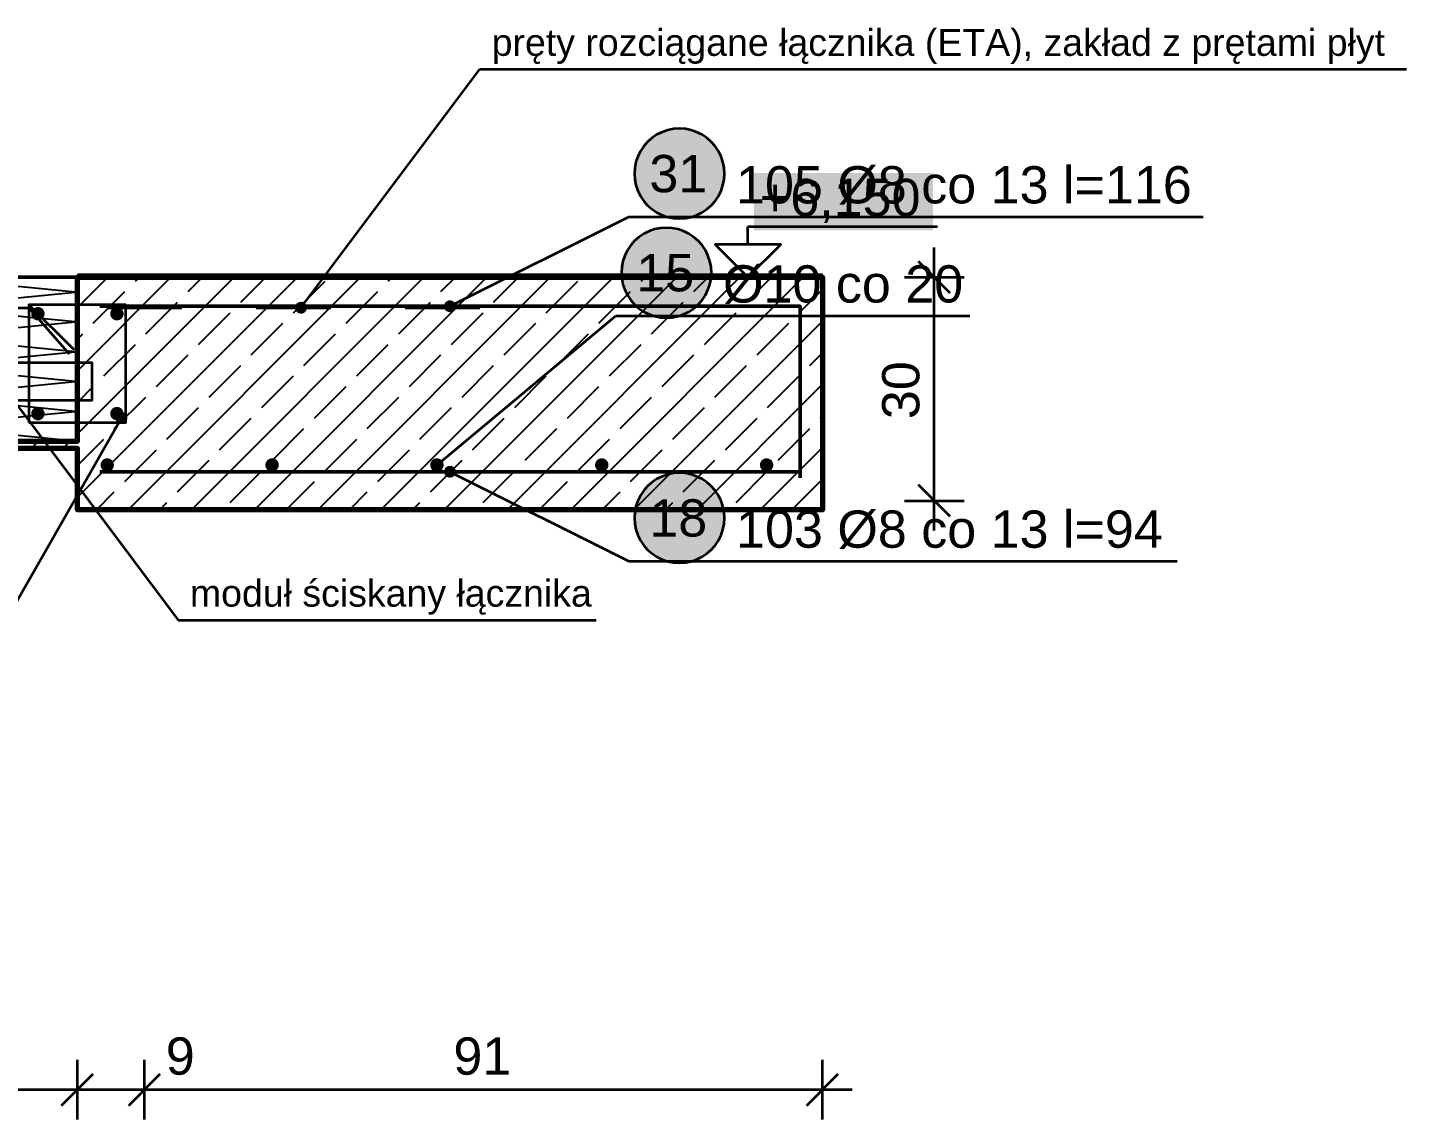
# Model space of a CAD drawing. Header units: metres. Extents: x -3.4 to 50.7, y 1.9 to 9.7.
# Drawn here: x 24.831 to 26.681, y 5.02 to 6.485 of the extents above; entities that cross this region are included whole.
import ezdxf

# ---------------------------------------------------------------- set-up
doc = ezdxf.new("R2010")
doc.units = ezdxf.units.M
doc.linetypes.add('HYDRO_OKNA', pattern=[4.5, 1.5, -3])
doc.linetypes.add('KRESKOWA', pattern=[5.25, 4.2, -1.05])
for name, color, linetype, lineweight in [('A-IZOL-WODNA', 5, 'Continuous', 100), ('A-KRESKOWANIE', 8, 'Continuous', 18), ('A-MASKA', 7, 'Continuous', 18), ('A-RZEDNE', 1, 'Continuous', 25), ('A-SCIANY-IZOL', 4, 'Continuous', 35), ('A-STROPY', 7, 'Continuous', 50), ('K-WYMIARY', 1, 'Continuous', 25), ('K-ZBROJENIE', 1, 'Continuous', 100), ('K-ZBROJENIE-OPIS', 2, 'Continuous', 25)]:
    doc.layers.add(name, color=color, linetype=linetype, lineweight=lineweight)
doc.styles.add('PL_ARIAL', font='arial.ttf')

msp = doc.modelspace()

# ---------------------------------------------------------------- hatches: boundary and pattern name
at = {"layer": 'A-MASKA', "true_color": 0xffffff}
msp.add_hatch(color=7, dxfattribs=at).paths.add_polyline_path([(25.8057, 6.213), (26.046, 6.213), (26.046, 6.29), (25.8057, 6.29)])
at = {"layer": 'K-ZBROJENIE', "true_color": 0x000000}
for points in [[(24.8537, 6.101), (24.8537, 6.1001), (24.8535, 6.0992), (24.8533, 6.0984), (24.853, 6.0976), (24.8526, 6.0968), (24.8522, 6.096), (24.8517, 6.0953), (24.8511, 6.0946), (24.8504, 6.094), (24.8497, 6.0935), (24.8489, 6.0931), (24.8481, 6.0927), (24.8473, 6.0924), (24.8465, 6.0922), (24.8456, 6.092), (24.8447, 6.092), (24.8438, 6.092), (24.8429, 6.0922), (24.8421, 6.0924), (24.8413, 6.0927), (24.8405, 6.0931), (24.8397, 6.0935), (24.839, 6.094), (24.8383, 6.0946), (24.8377, 6.0953), (24.8372, 6.096), (24.8368, 6.0968), (24.8364, 6.0976), (24.8361, 6.0984), (24.8359, 6.0992), (24.8357, 6.1001), (24.8357, 6.101), (24.8357, 6.1019), (24.8359, 6.1028), (24.8361, 6.1036), (24.8364, 6.1044), (24.8368, 6.1052), (24.8372, 6.106), (24.8377, 6.1067), (24.8383, 6.1074), (24.839, 6.108), (24.8397, 6.1085), (24.8405, 6.1089), (24.8413, 6.1093), (24.8421, 6.1096), (24.8429, 6.1098), (24.8438, 6.11), (24.8447, 6.11), (24.8456, 6.11), (24.8465, 6.1098), (24.8473, 6.1096), (24.8481, 6.1093), (24.8489, 6.1089), (24.8497, 6.1085), (24.8504, 6.108), (24.8511, 6.1074), (24.8517, 6.1067), (24.8522, 6.106), (24.8526, 6.1052), (24.853, 6.1044), (24.8533, 6.1036), (24.8535, 6.1028), (24.8537, 6.1019)], [(24.9597, 6.101), (24.9597, 6.1001), (24.9595, 6.0992), (24.9593, 6.0984), (24.959, 6.0976), (24.9586, 6.0968), (24.9582, 6.096), (24.9577, 6.0953), (24.9571, 6.0946), (24.9564, 6.094), (24.9557, 6.0935), (24.9549, 6.0931), (24.9541, 6.0927), (24.9533, 6.0924), (24.9525, 6.0922), (24.9516, 6.092), (24.9507, 6.092), (24.9498, 6.092), (24.9489, 6.0922), (24.9481, 6.0924), (24.9473, 6.0927), (24.9465, 6.0931), (24.9457, 6.0935), (24.945, 6.094), (24.9443, 6.0946), (24.9437, 6.0953), (24.9432, 6.096), (24.9428, 6.0968), (24.9424, 6.0976), (24.9421, 6.0984), (24.9419, 6.0992), (24.9417, 6.1001), (24.9417, 6.101), (24.9417, 6.1019), (24.9419, 6.1028), (24.9421, 6.1036), (24.9424, 6.1044), (24.9428, 6.1052), (24.9432, 6.106), (24.9437, 6.1067), (24.9443, 6.1074), (24.945, 6.108), (24.9457, 6.1085), (24.9465, 6.1089), (24.9473, 6.1093), (24.9481, 6.1096), (24.9489, 6.1098), (24.9498, 6.11), (24.9507, 6.11), (24.9516, 6.11), (24.9525, 6.1098), (24.9533, 6.1096), (24.9541, 6.1093), (24.9549, 6.1089), (24.9557, 6.1085), (24.9564, 6.108), (24.9571, 6.1074), (24.9577, 6.1067), (24.9582, 6.106), (24.9586, 6.1052), (24.959, 6.1044), (24.9593, 6.1036), (24.9595, 6.1028), (24.9597, 6.1019)], [(24.8537, 5.967), (24.8537, 5.9661), (24.8535, 5.9652), (24.8533, 5.9644), (24.853, 5.9636), (24.8526, 5.9628), (24.8522, 5.962), (24.8517, 5.9613), (24.8511, 5.9606), (24.8504, 5.96), (24.8497, 5.9595), (24.8489, 5.9591), (24.8481, 5.9587), (24.8473, 5.9584), (24.8465, 5.9582), (24.8456, 5.958), (24.8447, 5.958), (24.8438, 5.958), (24.8429, 5.9582), (24.8421, 5.9584), (24.8413, 5.9587), (24.8405, 5.9591), (24.8397, 5.9595), (24.839, 5.96), (24.8383, 5.9606), (24.8377, 5.9613), (24.8372, 5.962), (24.8368, 5.9628), (24.8364, 5.9636), (24.8361, 5.9644), (24.8359, 5.9652), (24.8357, 5.9661), (24.8357, 5.967), (24.8357, 5.9679), (24.8359, 5.9688), (24.8361, 5.9696), (24.8364, 5.9704), (24.8368, 5.9712), (24.8372, 5.972), (24.8377, 5.9727), (24.8383, 5.9734), (24.839, 5.974), (24.8397, 5.9745), (24.8405, 5.9749), (24.8413, 5.9753), (24.8421, 5.9756), (24.8429, 5.9758), (24.8438, 5.976), (24.8447, 5.976), (24.8456, 5.976), (24.8465, 5.9758), (24.8473, 5.9756), (24.8481, 5.9753), (24.8489, 5.9749), (24.8497, 5.9745), (24.8504, 5.974), (24.8511, 5.9734), (24.8517, 5.9727), (24.8522, 5.972), (24.8526, 5.9712), (24.853, 5.9704), (24.8533, 5.9696), (24.8535, 5.9688), (24.8537, 5.9679)], [(24.9597, 5.967), (24.9597, 5.9661), (24.9595, 5.9652), (24.9593, 5.9644), (24.959, 5.9636), (24.9586, 5.9628), (24.9582, 5.962), (24.9577, 5.9613), (24.9571, 5.9606), (24.9564, 5.96), (24.9557, 5.9595), (24.9549, 5.9591), (24.9541, 5.9587), (24.9533, 5.9584), (24.9525, 5.9582), (24.9516, 5.958), (24.9507, 5.958), (24.9498, 5.958), (24.9489, 5.9582), (24.9481, 5.9584), (24.9473, 5.9587), (24.9465, 5.9591), (24.9457, 5.9595), (24.945, 5.96), (24.9443, 5.9606), (24.9437, 5.9613), (24.9432, 5.962), (24.9428, 5.9628), (24.9424, 5.9636), (24.9421, 5.9644), (24.9419, 5.9652), (24.9417, 5.9661), (24.9417, 5.967), (24.9417, 5.9679), (24.9419, 5.9688), (24.9421, 5.9696), (24.9424, 5.9704), (24.9428, 5.9712), (24.9432, 5.972), (24.9437, 5.9727), (24.9443, 5.9734), (24.945, 5.974), (24.9457, 5.9745), (24.9465, 5.9749), (24.9473, 5.9753), (24.9481, 5.9756), (24.9489, 5.9758), (24.9498, 5.976), (24.9507, 5.976), (24.9516, 5.976), (24.9525, 5.9758), (24.9533, 5.9756), (24.9541, 5.9753), (24.9549, 5.9749), (24.9557, 5.9745), (24.9564, 5.974), (24.9571, 5.9734), (24.9577, 5.9727), (24.9582, 5.972), (24.9586, 5.9712), (24.959, 5.9704), (24.9593, 5.9696), (24.9595, 5.9688), (24.9597, 5.9679)], [(24.9467, 5.898), (24.9467, 5.8971), (24.9465, 5.8962), (24.9463, 5.8954), (24.946, 5.8946), (24.9456, 5.8938), (24.9452, 5.893), (24.9447, 5.8923), (24.9441, 5.8916), (24.9434, 5.891), (24.9427, 5.8905), (24.9419, 5.8901), (24.9411, 5.8897), (24.9403, 5.8894), (24.9395, 5.8892), (24.9386, 5.889), (24.9377, 5.889), (24.9368, 5.889), (24.9359, 5.8892), (24.9351, 5.8894), (24.9343, 5.8897), (24.9335, 5.8901), (24.9327, 5.8905), (24.932, 5.891), (24.9313, 5.8916), (24.9307, 5.8923), (24.9302, 5.893), (24.9298, 5.8938), (24.9294, 5.8946), (24.9291, 5.8954), (24.9289, 5.8962), (24.9287, 5.8971), (24.9287, 5.898), (24.9287, 5.8989), (24.9289, 5.8998), (24.9291, 5.9006), (24.9294, 5.9014), (24.9298, 5.9022), (24.9302, 5.903), (24.9307, 5.9037), (24.9313, 5.9044), (24.932, 5.905), (24.9327, 5.9055), (24.9335, 5.9059), (24.9343, 5.9063), (24.9351, 5.9066), (24.9359, 5.9068), (24.9368, 5.907), (24.9377, 5.907), (24.9386, 5.907), (24.9395, 5.9068), (24.9403, 5.9066), (24.9411, 5.9063), (24.9419, 5.9059), (24.9427, 5.9055), (24.9434, 5.905), (24.9441, 5.9044), (24.9447, 5.9037), (24.9452, 5.903), (24.9456, 5.9022), (24.946, 5.9014), (24.9463, 5.9006), (24.9465, 5.8998), (24.9467, 5.8989)], [(25.1679, 5.898), (25.1679, 5.8971), (25.1678, 5.8962), (25.1676, 5.8954), (25.1673, 5.8946), (25.1669, 5.8938), (25.1664, 5.893), (25.1659, 5.8923), (25.1653, 5.8916), (25.1647, 5.891), (25.1639, 5.8905), (25.1632, 5.8901), (25.1624, 5.8897), (25.1616, 5.8894), (25.1607, 5.8892), (25.1598, 5.889), (25.1589, 5.889), (25.1581, 5.889), (25.1572, 5.8892), (25.1563, 5.8894), (25.1555, 5.8897), (25.1547, 5.8901), (25.1539, 5.8905), (25.1532, 5.891), (25.1526, 5.8916), (25.152, 5.8923), (25.1515, 5.893), (25.151, 5.8938), (25.1506, 5.8946), (25.1503, 5.8954), (25.1501, 5.8962), (25.15, 5.8971), (25.1499, 5.898), (25.15, 5.8989), (25.1501, 5.8998), (25.1503, 5.9006), (25.1506, 5.9014), (25.151, 5.9022), (25.1515, 5.903), (25.152, 5.9037), (25.1526, 5.9044), (25.1532, 5.905), (25.1539, 5.9055), (25.1547, 5.9059), (25.1555, 5.9063), (25.1563, 5.9066), (25.1572, 5.9068), (25.1581, 5.907), (25.1589, 5.907), (25.1598, 5.907), (25.1607, 5.9068), (25.1616, 5.9066), (25.1624, 5.9063), (25.1632, 5.9059), (25.1639, 5.9055), (25.1647, 5.905), (25.1653, 5.9044), (25.1659, 5.9037), (25.1664, 5.903), (25.1669, 5.9022), (25.1673, 5.9014), (25.1676, 5.9006), (25.1678, 5.8998), (25.1679, 5.8989)], [(25.3892, 5.898), (25.3892, 5.8971), (25.389, 5.8962), (25.3888, 5.8954), (25.3885, 5.8946), (25.3881, 5.8938), (25.3877, 5.893), (25.3872, 5.8923), (25.3866, 5.8916), (25.3859, 5.891), (25.3852, 5.8905), (25.3844, 5.8901), (25.3836, 5.8897), (25.3828, 5.8894), (25.382, 5.8892), (25.3811, 5.889), (25.3802, 5.889), (25.3793, 5.889), (25.3784, 5.8892), (25.3776, 5.8894), (25.3768, 5.8897), (25.376, 5.8901), (25.3752, 5.8905), (25.3745, 5.891), (25.3738, 5.8916), (25.3732, 5.8923), (25.3727, 5.893), (25.3723, 5.8938), (25.3719, 5.8946), (25.3716, 5.8954), (25.3714, 5.8962), (25.3712, 5.8971), (25.3712, 5.898), (25.3712, 5.8989), (25.3714, 5.8998), (25.3716, 5.9006), (25.3719, 5.9014), (25.3723, 5.9022), (25.3727, 5.903), (25.3732, 5.9037), (25.3738, 5.9044), (25.3745, 5.905), (25.3752, 5.9055), (25.376, 5.9059), (25.3768, 5.9063), (25.3776, 5.9066), (25.3784, 5.9068), (25.3793, 5.907), (25.3802, 5.907), (25.3811, 5.907), (25.382, 5.9068), (25.3828, 5.9066), (25.3836, 5.9063), (25.3844, 5.9059), (25.3852, 5.9055), (25.3859, 5.905), (25.3866, 5.9044), (25.3872, 5.9037), (25.3877, 5.903), (25.3881, 5.9022), (25.3885, 5.9014), (25.3888, 5.9006), (25.389, 5.8998), (25.3892, 5.8989)], [(25.6104, 5.898), (25.6104, 5.8971), (25.6103, 5.8962), (25.6101, 5.8954), (25.6098, 5.8946), (25.6094, 5.8938), (25.6089, 5.893), (25.6084, 5.8923), (25.6078, 5.8916), (25.6072, 5.891), (25.6064, 5.8905), (25.6057, 5.8901), (25.6049, 5.8897), (25.6041, 5.8894), (25.6032, 5.8892), (25.6023, 5.889), (25.6014, 5.889), (25.6006, 5.889), (25.5997, 5.8892), (25.5988, 5.8894), (25.598, 5.8897), (25.5972, 5.8901), (25.5964, 5.8905), (25.5957, 5.891), (25.5951, 5.8916), (25.5945, 5.8923), (25.594, 5.893), (25.5935, 5.8938), (25.5931, 5.8946), (25.5928, 5.8954), (25.5926, 5.8962), (25.5925, 5.8971), (25.5924, 5.898), (25.5925, 5.8989), (25.5926, 5.8998), (25.5928, 5.9006), (25.5931, 5.9014), (25.5935, 5.9022), (25.594, 5.903), (25.5945, 5.9037), (25.5951, 5.9044), (25.5957, 5.905), (25.5964, 5.9055), (25.5972, 5.9059), (25.598, 5.9063), (25.5988, 5.9066), (25.5997, 5.9068), (25.6006, 5.907), (25.6014, 5.907), (25.6023, 5.907), (25.6032, 5.9068), (25.6041, 5.9066), (25.6049, 5.9063), (25.6057, 5.9059), (25.6064, 5.9055), (25.6072, 5.905), (25.6078, 5.9044), (25.6084, 5.9037), (25.6089, 5.903), (25.6094, 5.9022), (25.6098, 5.9014), (25.6101, 5.9006), (25.6103, 5.8998), (25.6104, 5.8989)], [(25.8317, 5.898), (25.8317, 5.8971), (25.8315, 5.8962), (25.8313, 5.8954), (25.831, 5.8946), (25.8306, 5.8938), (25.8302, 5.893), (25.8297, 5.8923), (25.8291, 5.8916), (25.8284, 5.891), (25.8277, 5.8905), (25.8269, 5.8901), (25.8261, 5.8897), (25.8253, 5.8894), (25.8245, 5.8892), (25.8236, 5.889), (25.8227, 5.889), (25.8218, 5.889), (25.8209, 5.8892), (25.8201, 5.8894), (25.8193, 5.8897), (25.8185, 5.8901), (25.8177, 5.8905), (25.817, 5.891), (25.8163, 5.8916), (25.8157, 5.8923), (25.8152, 5.893), (25.8148, 5.8938), (25.8144, 5.8946), (25.8141, 5.8954), (25.8139, 5.8962), (25.8137, 5.8971), (25.8137, 5.898), (25.8137, 5.8989), (25.8139, 5.8998), (25.8141, 5.9006), (25.8144, 5.9014), (25.8148, 5.9022), (25.8152, 5.903), (25.8157, 5.9037), (25.8163, 5.9044), (25.817, 5.905), (25.8177, 5.9055), (25.8185, 5.9059), (25.8193, 5.9063), (25.8201, 5.9066), (25.8209, 5.9068), (25.8218, 5.907), (25.8227, 5.907), (25.8236, 5.907), (25.8245, 5.9068), (25.8253, 5.9066), (25.8261, 5.9063), (25.8269, 5.9059), (25.8277, 5.9055), (25.8284, 5.905), (25.8291, 5.9044), (25.8297, 5.9037), (25.8302, 5.903), (25.8306, 5.9022), (25.831, 5.9014), (25.8313, 5.9006), (25.8315, 5.8998), (25.8317, 5.8989)]]:
    msp.add_hatch(color=7, dxfattribs=at).paths.add_polyline_path(points)
at = {"layer": 'K-ZBROJENIE-OPIS', "true_color": 0xffffff}
for points in [[(25.7661, 6.289), (25.7656, 6.2969), (25.7641, 6.3046), (25.7615, 6.3121), (25.758, 6.3192), (25.7536, 6.3258), (25.7484, 6.3317), (25.7425, 6.3369), (25.7359, 6.3413), (25.7288, 6.3448), (25.7213, 6.3474), (25.7136, 6.3489), (25.7057, 6.3494), (25.6978, 6.3489), (25.6901, 6.3474), (25.6826, 6.3448), (25.6755, 6.3413), (25.6689, 6.3369), (25.663, 6.3317), (25.6578, 6.3258), (25.6534, 6.3192), (25.6499, 6.3121), (25.6473, 6.3046), (25.6458, 6.2969), (25.6453, 6.289), (25.6458, 6.2811), (25.6473, 6.2734), (25.6499, 6.2659), (25.6534, 6.2588), (25.6578, 6.2522), (25.663, 6.2463), (25.6689, 6.2411), (25.6755, 6.2367), (25.6826, 6.2332), (25.6901, 6.2306), (25.6978, 6.2291), (25.7057, 6.2286), (25.7136, 6.2291), (25.7213, 6.2306), (25.7288, 6.2332), (25.7359, 6.2367), (25.7425, 6.2411), (25.7484, 6.2463), (25.7536, 6.2522), (25.758, 6.2588), (25.7615, 6.2659), (25.7641, 6.2734), (25.7656, 6.2811)], [(25.7486, 6.156), (25.7481, 6.1639), (25.7466, 6.1716), (25.744, 6.1791), (25.7405, 6.1862), (25.7361, 6.1928), (25.7309, 6.1987), (25.725, 6.2039), (25.7184, 6.2083), (25.7113, 6.2118), (25.7038, 6.2144), (25.6961, 6.2159), (25.6882, 6.2164), (25.6803, 6.2159), (25.6726, 6.2144), (25.6651, 6.2118), (25.658, 6.2083), (25.6514, 6.2039), (25.6455, 6.1987), (25.6403, 6.1928), (25.6359, 6.1862), (25.6324, 6.1791), (25.6298, 6.1716), (25.6283, 6.1639), (25.6278, 6.156), (25.6283, 6.1481), (25.6298, 6.1404), (25.6324, 6.1329), (25.6359, 6.1258), (25.6403, 6.1192), (25.6455, 6.1133), (25.6514, 6.1081), (25.658, 6.1037), (25.6651, 6.1002), (25.6726, 6.0976), (25.6803, 6.0961), (25.6882, 6.0956), (25.6961, 6.0961), (25.7038, 6.0976), (25.7113, 6.1002), (25.7184, 6.1037), (25.725, 6.1081), (25.7309, 6.1133), (25.7361, 6.1192), (25.7405, 6.1258), (25.744, 6.1329), (25.7466, 6.1404), (25.7481, 6.1481)], [(25.7661, 5.827), (25.7656, 5.8349), (25.7641, 5.8426), (25.7615, 5.8501), (25.758, 5.8572), (25.7536, 5.8638), (25.7484, 5.8697), (25.7425, 5.8749), (25.7359, 5.8793), (25.7288, 5.8828), (25.7213, 5.8854), (25.7136, 5.8869), (25.7057, 5.8874), (25.6978, 5.8869), (25.6901, 5.8854), (25.6826, 5.8828), (25.6755, 5.8793), (25.6689, 5.8749), (25.663, 5.8697), (25.6578, 5.8638), (25.6534, 5.8572), (25.6499, 5.8501), (25.6473, 5.8426), (25.6458, 5.8349), (25.6453, 5.827), (25.6458, 5.8191), (25.6473, 5.8114), (25.6499, 5.8039), (25.6534, 5.7968), (25.6578, 5.7902), (25.663, 5.7843), (25.6689, 5.7791), (25.6755, 5.7747), (25.6826, 5.7712), (25.6901, 5.7686), (25.6978, 5.7671), (25.7057, 5.7666), (25.7136, 5.7671), (25.7213, 5.7686), (25.7288, 5.7712), (25.7359, 5.7747), (25.7425, 5.7791), (25.7484, 5.7843), (25.7536, 5.7902), (25.758, 5.7968), (25.7615, 5.8039), (25.7641, 5.8114), (25.7656, 5.8191)]]:
    msp.add_hatch(color=7, dxfattribs=at).paths.add_polyline_path(points)
at = {"layer": 'K-ZBROJENIE-OPIS', "true_color": 0x000000}
for points in [[(25.2057, 6.109), (25.2054, 6.1111), (25.2046, 6.113), (25.2034, 6.1147), (25.2017, 6.1159), (25.1998, 6.1167), (25.1977, 6.117), (25.1956, 6.1167), (25.1937, 6.1159), (25.192, 6.1147), (25.1908, 6.113), (25.19, 6.1111), (25.1897, 6.109), (25.19, 6.1069), (25.1908, 6.105), (25.192, 6.1033), (25.1937, 6.1021), (25.1956, 6.1013), (25.1977, 6.101), (25.1998, 6.1013), (25.2017, 6.1021), (25.2034, 6.1033), (25.2046, 6.105), (25.2054, 6.1069)], [(25.4057, 6.111), (25.4054, 6.1131), (25.4046, 6.115), (25.4034, 6.1167), (25.4017, 6.1179), (25.3998, 6.1187), (25.3977, 6.119), (25.3956, 6.1187), (25.3937, 6.1179), (25.392, 6.1167), (25.3908, 6.115), (25.39, 6.1131), (25.3897, 6.111), (25.39, 6.1089), (25.3908, 6.107), (25.392, 6.1053), (25.3937, 6.1041), (25.3956, 6.1033), (25.3977, 6.103), (25.3998, 6.1033), (25.4017, 6.1041), (25.4034, 6.1053), (25.4046, 6.107), (25.4054, 6.1089)], [(24.9647, 5.961), (24.9644, 5.9631), (24.9636, 5.965), (24.9624, 5.9667), (24.9607, 5.9679), (24.9588, 5.9687), (24.9567, 5.969), (24.9546, 5.9687), (24.9527, 5.9679), (24.951, 5.9667), (24.9498, 5.965), (24.949, 5.9631), (24.9487, 5.961), (24.949, 5.9589), (24.9498, 5.957), (24.951, 5.9553), (24.9527, 5.9541), (24.9546, 5.9533), (24.9567, 5.953), (24.9588, 5.9533), (24.9607, 5.9541), (24.9624, 5.9553), (24.9636, 5.957), (24.9644, 5.9589)], [(25.3882, 5.898), (25.3879, 5.9001), (25.3871, 5.902), (25.3859, 5.9037), (25.3842, 5.9049), (25.3823, 5.9057), (25.3802, 5.906), (25.3781, 5.9057), (25.3762, 5.9049), (25.3745, 5.9037), (25.3733, 5.902), (25.3725, 5.9001), (25.3722, 5.898), (25.3725, 5.8959), (25.3733, 5.894), (25.3745, 5.8923), (25.3762, 5.8911), (25.3781, 5.8903), (25.3802, 5.89), (25.3823, 5.8903), (25.3842, 5.8911), (25.3859, 5.8923), (25.3871, 5.894), (25.3879, 5.8959)], [(25.4057, 5.889), (25.4054, 5.8911), (25.4046, 5.893), (25.4034, 5.8947), (25.4017, 5.8959), (25.3998, 5.8967), (25.3977, 5.897), (25.3956, 5.8967), (25.3937, 5.8959), (25.392, 5.8947), (25.3908, 5.893), (25.39, 5.8911), (25.3897, 5.889), (25.39, 5.8869), (25.3908, 5.885), (25.392, 5.8833), (25.3937, 5.8821), (25.3956, 5.8813), (25.3977, 5.881), (25.3998, 5.8813), (25.4017, 5.8821), (25.4034, 5.8833), (25.4046, 5.885), (25.4054, 5.8869)]]:
    msp.add_hatch(color=7, dxfattribs=at).paths.add_polyline_path(points)

# ---------------------------------------------------------------- linework, layer by layer
at = {"layer": 'A-IZOL-WODNA', "lineweight": 100, "ltscale": 0.02, "true_color": 0x000000}
msp.add_lwpolyline([(24.8977, 6.151), (25.8977, 6.151)], dxfattribs=at)
at = {"layer": 'A-IZOL-WODNA', "linetype": 'HYDRO_OKNA', "lineweight": 50, "ltscale": 0.02, "true_color": 0xffffff, "flags": 128}
msp.add_lwpolyline([(24.8977, 6.151), (25.8977, 6.151)], dxfattribs=at)
at = {"layer": 'A-KRESKOWANIE', "lineweight": 25, "ltscale": 0.02}
for points in [[(24.8947, 5.93), (24.6907, 5.95), (24.8947, 5.97), (24.6907, 5.99), (24.8947, 6.01), (24.6907, 6.03), (24.8947, 6.05), (24.6907, 6.07), (24.8947, 6.09), (24.6907, 6.11), (24.8947, 6.13), (24.6907, 6.15)], [(24.8977, 5.8548), (25.1929, 6.15)], [(24.8977, 5.9397), (25.108, 6.15)], [(24.8977, 6.0245), (25.0231, 6.15)], [(24.8977, 6.1094), (24.9383, 6.15)], [(24.9657, 5.838), (25.2777, 6.15)], [(24.9755, 6.1448), (24.9807, 6.15)], [(25.0462, 6.1306), (25.0656, 6.15)], [(25.0506, 5.838), (25.3626, 6.15)], [(25.1169, 6.1165), (25.1504, 6.15)], [(25.1354, 5.838), (25.4474, 6.15)], [(25.1876, 6.1023), (25.23, 6.1448)], [(25.2203, 5.838), (25.5323, 6.15)], [(25.3051, 5.838), (25.6171, 6.15)], [(25.3149, 6.1448), (25.3201, 6.15)], [(25.3856, 6.1306), (25.405, 6.15)], [(25.39, 5.838), (25.702, 6.15)], [(25.4563, 6.1165), (25.4898, 6.15)], [(25.4748, 5.838), (25.7868, 6.15)], [(25.527, 6.1023), (25.5695, 6.1448)], [(25.5597, 5.838), (25.8717, 6.15)], [(25.6543, 6.1448), (25.6595, 6.15)], [(25.725, 6.1306), (25.7444, 6.15)], [(25.7957, 6.1165), (25.8293, 6.15)], [(24.9189, 6.0882), (24.9613, 6.1306)], [(25.2583, 6.0882), (25.3008, 6.1306)], [(25.5977, 6.0882), (25.6402, 6.1306)], [(25.8664, 6.1023), (25.8977, 6.1336)], [(24.9896, 6.074), (25.0321, 6.1165)], [(25.329, 6.074), (25.3715, 6.1165)], [(25.6684, 6.074), (25.7109, 6.1165)], [(25.0603, 6.0599), (25.1028, 6.1023)], [(25.3997, 6.0599), (25.4422, 6.1023)], [(25.6445, 5.838), (25.8977, 6.0912)], [(25.7392, 6.0599), (25.7816, 6.1023)], [(24.8977, 6.067), (24.9048, 6.074)], [(25.131, 6.0458), (25.1735, 6.0882)], [(25.2018, 6.0316), (25.2442, 6.074)], [(25.4705, 6.0458), (25.5129, 6.0882)], [(25.5412, 6.0316), (25.5836, 6.074)], [(25.8099, 6.0458), (25.8523, 6.0882)], [(24.9331, 6.0175), (24.9755, 6.0599)], [(25.2725, 6.0175), (25.3149, 6.0599)], [(25.6119, 6.0175), (25.6543, 6.0599)], [(25.0038, 6.0033), (25.0462, 6.0458)], [(25.3432, 6.0033), (25.3856, 6.0458)], [(25.6826, 6.0033), (25.725, 6.0458)], [(25.8806, 6.0316), (25.8977, 6.0487)], [(25.0745, 5.9892), (25.1169, 6.0316)], [(25.1452, 5.9751), (25.1876, 6.0175)], [(25.4139, 5.9892), (25.4563, 6.0316)], [(25.4846, 5.9751), (25.527, 6.0175)], [(25.7533, 5.9892), (25.7957, 6.0316)], [(25.824, 5.9751), (25.8664, 6.0175)], [(24.8977, 5.9821), (24.9189, 6.0033)], [(25.2159, 5.9609), (25.2583, 6.0033)], [(25.5553, 5.9609), (25.5977, 6.0033)], [(25.7294, 5.838), (25.8977, 6.0063)], [(24.9472, 5.9468), (24.9896, 5.9892)], [(25.2866, 5.9468), (25.329, 5.9892)], [(25.626, 5.9468), (25.6684, 5.9892)], [(25.0179, 5.9326), (25.0603, 5.9751)], [(25.0886, 5.9185), (25.131, 5.9609)], [(25.3573, 5.9326), (25.3997, 5.9751)], [(25.428, 5.9185), (25.4705, 5.9609)], [(25.6967, 5.9326), (25.7392, 5.9751)], [(25.7674, 5.9185), (25.8099, 5.9609)], [(25.8947, 5.9609), (25.8977, 5.9639)], [(25.1593, 5.9043), (25.2018, 5.9468)], [(25.4987, 5.9043), (25.5412, 5.9468)], [(25.8382, 5.9043), (25.8806, 5.9468)], [(24.8356, 5.92), (24.8456, 5.93)], [(24.878, 5.92), (24.888, 5.93)], [(24.8977, 5.8973), (24.9331, 5.9326)], [(25.23, 5.8902), (25.2725, 5.9326)], [(25.5695, 5.8902), (25.6119, 5.9326)], [(24.9613, 5.8761), (25.0038, 5.9185)], [(25.0321, 5.8619), (25.0745, 5.9043)], [(25.3008, 5.8761), (25.3432, 5.9185)], [(25.3715, 5.8619), (25.4139, 5.9043)], [(25.6402, 5.8761), (25.6826, 5.9185)], [(25.7109, 5.8619), (25.7533, 5.9043)], [(25.8142, 5.838), (25.8977, 5.9215)], [(25.1028, 5.8478), (25.1452, 5.8902)], [(25.4422, 5.8478), (25.4846, 5.8902)], [(25.7816, 5.8478), (25.824, 5.8902)], [(25.1778, 5.838), (25.2159, 5.8761)], [(25.5173, 5.838), (25.5553, 5.8761)], [(25.8567, 5.838), (25.8947, 5.8761)], [(24.9233, 5.838), (24.9472, 5.8619)], [(25.2627, 5.838), (25.2866, 5.8619)], [(25.6021, 5.838), (25.626, 5.8619)], [(25.0081, 5.838), (25.0179, 5.8478)], [(25.3475, 5.838), (25.3573, 5.8478)], [(25.687, 5.838), (25.6967, 5.8478)]]:
    msp.add_lwpolyline(points, dxfattribs=at)
at = {"layer": 'A-RZEDNE', "lineweight": 35, "ltscale": 0.02}
for points in [[(25.7977, 6.194), (25.7977, 6.218)], [(25.7977, 6.218), (26.052, 6.218)], [(25.7577, 6.15), (25.8457, 6.15)]]:
    msp.add_lwpolyline(points, dxfattribs=at)
msp.add_lwpolyline([(25.7977, 6.15), (25.8417, 6.194), (25.7537, 6.194)], close=True, dxfattribs=at)
at = {"layer": 'A-SCIANY-IZOL', "lineweight": 50, "ltscale": 0.02}
msp.add_lwpolyline([(24.7977, 6.15), (24.8977, 6.15), (24.8977, 6.15), (24.8977, 6.15), (24.8977, 5.93), (24.8977, 5.93), (24.8977, 5.93), (24.6877, 5.93)], dxfattribs=at)
at = {"layer": 'A-STROPY', "lineweight": 70, "ltscale": 0.02}
msp.add_lwpolyline([(24.6877, 5.93), (24.8977, 5.93), (24.8977, 5.93), (24.8977, 5.93), (24.8977, 5.93), (24.8977, 5.93), (24.8977, 5.93), (24.8977, 5.93), (24.8977, 5.93), (24.8977, 5.93), (24.8977, 5.93), (24.8977, 5.93), (24.8977, 5.93), (24.8977, 5.93), (24.8977, 5.93), (24.8977, 5.93), (24.8977, 5.93), (24.8977, 5.93), (24.8977, 6.15), (24.8977, 6.15), (24.8977, 6.15), (25.8977, 6.15), (25.8977, 6.15), (25.8977, 6.15), (25.8977, 5.838), (25.8977, 5.838), (25.8977, 5.838), (24.8977, 5.838), (24.8977, 5.838), (24.8977, 5.838), (24.8977, 5.92), (24.8977, 5.92), (24.8977, 5.92), (24.8977, 5.92), (24.8977, 5.92), (24.8977, 5.92), (24.8977, 5.92), (24.8977, 5.92), (24.8977, 5.92), (24.8977, 5.92), (24.8977, 5.92), (24.8977, 5.92), (24.8977, 5.92), (24.8977, 5.92), (24.8977, 5.92), (24.8977, 5.92), (24.8977, 5.92), (23.5077, 5.92)], dxfattribs=at)
at = {"layer": 'K-WYMIARY', "lineweight": 35, "ltscale": 0.02}
for points in [[(26.0477, 5.81), (26.0477, 6.19)], [(26.0689, 6.1288), (26.0265, 6.1712)], [(26.0077, 6.15), (26.0877, 6.15)], [(26.0689, 5.8288), (26.0265, 5.8712)], [(26.0077, 5.85), (26.0877, 5.85)], [(24.8977, 5.02), (24.8977, 5.1)], [(24.9877, 5.02), (24.9877, 5.1)], [(25.8977, 5.02), (25.8977, 5.1)], [(24.8765, 5.0388), (24.9189, 5.0812)], [(24.9665, 5.0388), (25.0089, 5.0812)], [(25.8765, 5.0388), (25.9189, 5.0812)], [(24.6477, 5.06), (25.9377, 5.06)]]:
    msp.add_lwpolyline(points, dxfattribs=at)
at = {"layer": 'K-ZBROJENIE', "linetype": 'KRESKOWA', "lineweight": 35, "ltscale": 0.02, "flags": 128}
msp.add_lwpolyline([(24.1377, 6.109), (25.4477, 6.109)], dxfattribs=at)
at = {"layer": 'K-ZBROJENIE', "lineweight": 35, "ltscale": 0.02}
for points in [[(24.8327, 5.955), (24.9627, 5.955), (24.9627, 6.113), (24.8327, 6.113)], [(24.6677, 5.985), (24.9177, 5.985), (24.9177, 6.035), (24.6677, 6.035)]]:
    msp.add_lwpolyline(points, close=True, dxfattribs=at)
for points in [[(24.8327, 6.113), (24.8927, 6.053)], [(24.8327, 6.109), (24.8867, 6.047)]]:
    msp.add_lwpolyline(points, dxfattribs=at)
at = {"layer": 'K-ZBROJENIE', "lineweight": 50, "ltscale": 0.02}
for points in [[(24.9277, 6.111), (25.8677, 6.111), (25.8677, 5.881)], [(24.9277, 5.889), (25.8677, 5.889)]]:
    msp.add_lwpolyline(points, dxfattribs=at)
at = {"layer": 'K-ZBROJENIE-OPIS', "lineweight": 35, "ltscale": 0.02}
for points in [[(25.1977, 6.109), (25.4377, 6.429)], [(25.4377, 6.429), (26.6814, 6.429)], [(25.3977, 6.111), (25.6377, 6.231)], [(25.6377, 6.231), (26.4087, 6.231)], [(25.3802, 5.898), (25.6202, 6.098)], [(25.6202, 6.098), (26.0955, 6.098)], [(24.7927, 6.01), (25.0327, 5.69)], [(24.9567, 5.961), (24.7167, 5.541)], [(25.3977, 5.889), (25.6377, 5.769)], [(25.6377, 5.769), (26.3737, 5.769)], [(25.0327, 5.69), (25.594, 5.69)]]:
    msp.add_lwpolyline(points, dxfattribs=at)
for points in [[(25.7661, 6.289), (25.7656, 6.2969), (25.7641, 6.3046), (25.7615, 6.3121), (25.758, 6.3192), (25.7536, 6.3258), (25.7484, 6.3317), (25.7425, 6.3369), (25.7359, 6.3413), (25.7288, 6.3448), (25.7213, 6.3474), (25.7136, 6.3489), (25.7057, 6.3494), (25.6978, 6.3489), (25.6901, 6.3474), (25.6826, 6.3448), (25.6755, 6.3413), (25.6689, 6.3369), (25.663, 6.3317), (25.6578, 6.3258), (25.6534, 6.3192), (25.6499, 6.3121), (25.6473, 6.3046), (25.6458, 6.2969), (25.6453, 6.289), (25.6458, 6.2811), (25.6473, 6.2734), (25.6499, 6.2659), (25.6534, 6.2588), (25.6578, 6.2522), (25.663, 6.2463), (25.6689, 6.2411), (25.6755, 6.2367), (25.6826, 6.2332), (25.6901, 6.2306), (25.6978, 6.2291), (25.7057, 6.2286), (25.7136, 6.2291), (25.7213, 6.2306), (25.7288, 6.2332), (25.7359, 6.2367), (25.7425, 6.2411), (25.7484, 6.2463), (25.7536, 6.2522), (25.758, 6.2588), (25.7615, 6.2659), (25.7641, 6.2734), (25.7656, 6.2811)], [(25.7486, 6.156), (25.7481, 6.1639), (25.7466, 6.1716), (25.744, 6.1791), (25.7405, 6.1862), (25.7361, 6.1928), (25.7309, 6.1987), (25.725, 6.2039), (25.7184, 6.2083), (25.7113, 6.2118), (25.7038, 6.2144), (25.6961, 6.2159), (25.6882, 6.2164), (25.6803, 6.2159), (25.6726, 6.2144), (25.6651, 6.2118), (25.658, 6.2083), (25.6514, 6.2039), (25.6455, 6.1987), (25.6403, 6.1928), (25.6359, 6.1862), (25.6324, 6.1791), (25.6298, 6.1716), (25.6283, 6.1639), (25.6278, 6.156), (25.6283, 6.1481), (25.6298, 6.1404), (25.6324, 6.1329), (25.6359, 6.1258), (25.6403, 6.1192), (25.6455, 6.1133), (25.6514, 6.1081), (25.658, 6.1037), (25.6651, 6.1002), (25.6726, 6.0976), (25.6803, 6.0961), (25.6882, 6.0956), (25.6961, 6.0961), (25.7038, 6.0976), (25.7113, 6.1002), (25.7184, 6.1037), (25.725, 6.1081), (25.7309, 6.1133), (25.7361, 6.1192), (25.7405, 6.1258), (25.744, 6.1329), (25.7466, 6.1404), (25.7481, 6.1481)], [(25.7661, 5.827), (25.7656, 5.8349), (25.7641, 5.8426), (25.7615, 5.8501), (25.758, 5.8572), (25.7536, 5.8638), (25.7484, 5.8697), (25.7425, 5.8749), (25.7359, 5.8793), (25.7288, 5.8828), (25.7213, 5.8854), (25.7136, 5.8869), (25.7057, 5.8874), (25.6978, 5.8869), (25.6901, 5.8854), (25.6826, 5.8828), (25.6755, 5.8793), (25.6689, 5.8749), (25.663, 5.8697), (25.6578, 5.8638), (25.6534, 5.8572), (25.6499, 5.8501), (25.6473, 5.8426), (25.6458, 5.8349), (25.6453, 5.827), (25.6458, 5.8191), (25.6473, 5.8114), (25.6499, 5.8039), (25.6534, 5.7968), (25.6578, 5.7902), (25.663, 5.7843), (25.6689, 5.7791), (25.6755, 5.7747), (25.6826, 5.7712), (25.6901, 5.7686), (25.6978, 5.7671), (25.7057, 5.7666), (25.7136, 5.7671), (25.7213, 5.7686), (25.7288, 5.7712), (25.7359, 5.7747), (25.7425, 5.7791), (25.7484, 5.7843), (25.7536, 5.7902), (25.758, 5.7968), (25.7615, 5.8039), (25.7641, 5.8114), (25.7656, 5.8191)]]:
    msp.add_lwpolyline(points, close=True, dxfattribs=at)

# ---------------------------------------------------------------- texts
at = {"layer": 'A-RZEDNE', "style": 'PL_ARIAL'}
msp.add_text('+6,150', height=0.05, dxfattribs=at).set_placement((25.8137, 6.232))
at = {"layer": 'K-WYMIARY', "style": 'PL_ARIAL'}
msp.add_text('30', height=0.05, rotation=90, dxfattribs=at).set_placement((26.0277, 5.9596))
for s, p in [('9', (25.0163, 5.08)), ('91', (25.4023, 5.08))]:
    msp.add_text(s, height=0.05, dxfattribs=at).set_placement(p)
at = {"layer": 'K-ZBROJENIE-OPIS', "style": 'PL_ARIAL'}
for s, height, p in [('pręty rozciągane łącznika (ETA), zakład z prętami płyt', 0.036, (25.4537, 6.447)), ('31', 0.05, (25.6653, 6.264)), ('105 Ø8 co 13 l=116', 0.05, (25.7817, 6.249)), ('15', 0.05, (25.6478, 6.131)), ('Ø10 co 20', 0.05, (25.7642, 6.116)), ('18', 0.05, (25.6653, 5.802)), ('103 Ø8 co 13 l=94', 0.05, (25.7817, 5.787)), ('moduł ściskany łącznika', 0.036, (25.0487, 5.708))]:
    msp.add_text(s, height=height, dxfattribs=at).set_placement(p)

doc.saveas('drawing.dxf')
